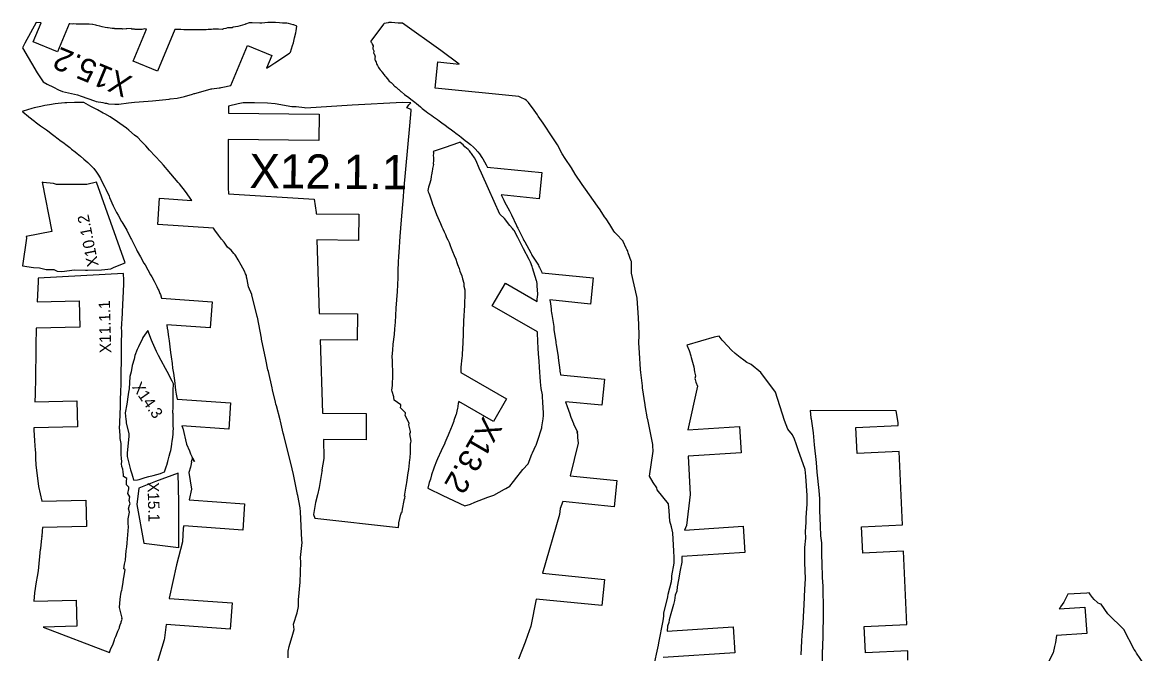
# Model space of a CAD drawing. Extents: x 0 to 419, y 0 to 250.
# Drawn here: x 220 to 417.1, y 139.2 to 250 of the extents above; entities that cross this region are included whole.
import ezdxf

# ---------------------------------------------------------------- set-up
doc = ezdxf.new("R2010")
doc.units = 0
doc.layers.add('PART', color=3, linetype='CONTINUOUS')
doc.layers.add('TEXT', color=2, linetype='CONTINUOUS')

msp = doc.modelspace()

# ---------------------------------------------------------------- linework, layer by layer
at = {"layer": 'PART', "color": 1}
for points in [[(267.316, 245.96), (267.456, 246.428), (267.652, 247.287), (267.873, 248.166), (267.942, 248.542), (268.061, 249.347), (267.546, 249.593), (267.417, 249.611), (266.599, 249.81), (266.33, 249.856), (265.547, 249.882), (265.026, 249.949), (264.32, 249.97), (263.528, 249.993), (262.989, 250), (261.931, 249.889), (261.59, 249.884), (260.242, 249.93), (260.155, 249.933), (259.702, 249.961), (259.034, 249.707), (258.991, 249.687), (258.943, 249.665), (257.744, 249.296), (256.895, 249.157), (256.732, 249.081), (255.891, 249.04), (255.639, 248.925), (255.2, 248.867), (254.954, 248.77), (254.331, 248.831), (253.763, 248.831), (253.377, 248.8), (253.129, 248.743), (252.524, 248.761), (252.193, 248.729), (251.603, 248.701), (251.036, 248.7), (250.304, 248.699), (249.742, 248.692), (249.23, 248.704), (248.706, 248.722), (248.24, 248.689), (247.737, 248.772), (246.995, 248.785), (246.669, 248.768), (243.633, 241.477), (239.387, 243.245), (241.713, 248.833), (241.593, 248.827), (241.435, 248.881), (240.961, 248.762), (240.569, 248.761), (240.397, 248.788), (239.723, 248.795), (239.595, 248.847), (239.165, 248.857), (239.043, 248.959), (238.283, 248.871), (238.17, 248.886), (237.549, 248.842), (237.437, 248.874), (237.352, 248.895), (236.901, 248.901), (236.22, 248.893), (236.154, 248.912), (236.108, 248.929), (235.698, 248.95), (234.995, 249.045), (234.945, 249.061), (234.886, 249.088), (234.484, 249.145), (233.934, 249.26), (233.546, 249.335), (233.03, 249.448), (233.02, 249.451), (232.831, 249.541), (232.298, 249.644), (232.267, 249.64), (231.654, 249.732), (231.575, 249.723), (231.002, 249.73), (230.884, 249.723), (230.334, 249.733), (230.173, 249.718), (229.572, 249.677), (229.373, 249.711), (228.926, 249.74), (228.675, 249.726), (228.268, 249.751), (228.157, 249.755), (226.116, 244.854), (221.87, 246.622), (223.261, 249.962), (222.381, 250), (220.415, 246.362), (220, 245.575), (222.584, 241.197), (223.604, 239.582), (224.295, 239.177), (225.453, 238.639), (226.285, 238.223), (226.993, 237.902), (229.648, 237.295), (230.282, 237.094), (232.632, 236.277), (232.92, 236.169), (233.235, 236.09), (233.698, 236.007), (234.049, 235.95), (234.506, 235.871), (234.708, 235.84), (235.036, 235.753), (236.157, 235.669), (236.609, 235.68), (236.89, 235.702), (238.58, 235.911), (239.642, 236.023), (242.02, 236.207), (242.783, 236.274), (245.675, 236.586), (245.878, 236.609), (247.118, 236.722), (248.352, 237.045), (249.756, 237.41), (250.069, 237.541), (250.096, 237.549), (250.126, 237.558), (250.158, 237.567), (252.879, 238.319), (253.028, 238.357), (253.182, 238.39), (254.429, 238.54), (254.61, 238.57), (254.799, 238.605), (255.068, 238.664), (256.52, 238.947), (259.44, 245.961), (263.687, 244.193), (262.768, 241.987), (263.335, 242.363), (264.229, 242.915), (264.665, 243.216), (265.625, 243.842), (266.785, 244.642), (266.829, 244.677), (266.962, 244.77)], [(285.894, 162.12), (285.928, 162.314), (286.298, 163.794), (286.326, 163.901), (286.354, 164.041), (286.449, 164.093), (286.493, 164.251), (286.566, 164.718), (286.857, 166.226), (286.882, 166.35), (286.952, 166.635), (287.006, 166.942), (286.915, 166.995), (287.186, 168.701), (287.269, 169.006), (287.298, 169.389), (287.573, 171.048), (287.634, 171.358), (287.662, 171.633), (287.857, 173.386), (287.895, 173.64), (287.933, 174.023), (287.95, 174.282), (287.981, 175.729), (287.986, 176.07), (288.042, 176.353), (288.097, 176.601), (287.863, 177.882), (287.95, 178.164), (287.992, 178.291), (287.665, 179.499), (287.745, 179.793), (287.009, 181.09), (287.097, 181.459), (287.105, 181.605), (286.235, 182.463), (286.264, 182.784), (286.298, 182.981), (285.094, 183.78), (285.084, 183.921), (285.073, 184.186), (285.043, 184.401), (284.729, 185.315), (284.711, 185.54), (284.826, 186.36), (284.819, 186.621), (284.798, 186.939), (284.859, 187.665), (284.866, 188.156), (284.875, 189.253), (284.811, 189.677), (284.79, 190.72), (284.769, 191.445), (284.872, 192.59), (284.935, 193.601), (285.14, 195.303), (285.194, 196.319), (285.325, 197.493), (285.391, 198.662), (285.434, 199.926), (285.589, 201.398), (285.692, 202.834), (285.747, 204.029), (285.779, 205.271), (285.807, 206.461), (285.878, 208.036), (285.895, 208.958), (286.035, 210.581), (286.102, 211.588), (286.134, 212.474), (286.367, 215.436), (286.717, 219.416), (286.767, 220.499), (287.875, 231.872), (288.093, 234.558), (288.097, 234.742), (287.314, 235.011), (287.65, 235.537), (288.032, 235.898), (286.555, 236), (277.736, 235.48), (269.647, 235.003), (269.371, 235.034), (267.91, 235.191), (267.165, 235.219), (264.286, 235.729), (262.906, 235.842), (260.616, 235.923), (258.645, 235.891), (257.791, 235.757), (256.063, 235.316), (256.059, 234.082), (271.966, 233.941), (271.925, 229.341), (256.046, 229.482), (256.026, 222.772), (256, 221.259), (256.011, 221.042), (256.08, 219.981), (271.1, 219.043), (271.42, 216.692), (271.427, 216.476), (278.9, 216.41), (278.859, 211.81), (271.575, 211.875), (271.988, 199.001), (278.663, 198.942), (278.622, 194.342), (272.136, 194.4), (272.55, 181.527), (280.22, 181.459), (280.179, 176.859), (272.697, 176.925), (272.804, 173.611), (272.786, 173.569), (272.461, 171.596), (272.466, 171.428), (272.414, 171.307), (271.992, 168.516), (271.695, 167.207), (271.346, 165.831), (270.985, 163.767), (271.201, 163.095), (285.835, 161.479)], [(296.491, 228.95), (296.4, 228.923), (294.028, 228.102), (291.952, 227.413), (291.951, 227.402), (291.999, 227.227), (291.997, 227.012), (291.953, 226.704), (291.997, 226.333), (291.965, 226.044), (291.988, 225.748), (291.95, 225.3), (291.981, 225.093), (291.792, 224.426), (291.806, 224.261), (291.743, 223.958), (291.643, 223.277), (291.578, 223.062), (291.498, 222.418), (291.462, 222.254), (291.375, 221.853), (291.097, 221.141), (291, 220.575), (291.086, 220.329), (291.174, 220.091), (291.286, 219.771), (291.591, 218.932), (291.717, 218.554), (291.84, 218.174), (292.089, 217.45), (292.547, 216.327), (292.742, 215.826), (293, 215.269), (293.193, 214.789), (293.458, 214.209), (293.643, 213.83), (293.864, 213.296), (294.076, 212.852), (294.283, 212.331), (294.496, 211.899), (294.721, 211.407), (294.908, 210.92), (295.082, 210.448), (295.336, 209.871), (295.633, 209.163), (295.896, 208.509), (296.107, 207.92), (296.224, 207.576), (296.489, 206.899), (296.62, 206.41), (296.951, 205.577), (297.053, 205.075), (297.302, 204.307), (297.33, 203.768), (297.474, 203.166), (297.456, 202.606), (297.465, 201.795), (297.412, 201.217), (297.4, 200.228), (297.355, 199.671), (297.28, 198.401), (297.258, 197.902), (297.245, 197.383), (297.192, 195.976), (297.186, 195.725), (297.168, 195.353), (297.155, 193.887), (297.127, 193.578), (297.086, 193.134), (296.994, 191.545), (296.964, 191.222), (296.802, 189.557), (296.791, 189.246), (296.78, 188.996), (296.762, 188.667), (304.789, 184.029), (302.487, 180.046), (296.411, 183.557), (296.398, 183.409), (296.324, 183.203), (296.174, 182.264), (296.137, 182.172), (295.939, 181.29), (295.898, 181.199), (295.583, 180.217), (295.542, 180.122), (295.141, 179.044), (295.101, 178.956), (294.587, 177.661), (294.555, 177.588), (294.528, 177.527), (293.976, 176.322), (293.954, 176.273), (293.355, 174.934), (293.343, 174.909), (293.334, 174.89), (292.696, 173.505), (292.694, 173.499), (292.692, 173.494), (292.512, 173.1), (292.136, 172.079), (292.063, 171.85), (291.669, 170.713), (291.451, 169.971), (291.243, 169.348), (291, 168.364), (293.649, 167.108), (297.51, 165.261), (298.452, 165.594), (299.245, 165.94), (301.506, 166.772), (302.539, 167.166), (304.428, 168.19), (304.673, 168.301), (305.358, 168.71), (306.005, 169.56), (306.605, 170.304), (307.216, 171.097), (307.624, 171.652), (308.557, 172.648), (309.235, 174.333), (309.329, 174.579), (309.94, 175.877), (309.954, 175.908), (310.079, 176.253), (310.205, 176.622), (310.943, 178.939), (310.973, 179.041), (310.985, 179.108), (311.181, 180.528), (311.249, 181.115), (311.275, 181.406), (311.269, 181.54), (311.167, 183.424), (311.092, 184.407), (311.065, 184.759), (310.873, 185.854), (310.716, 187), (310.562, 189.581), (310.496, 190.607), (310.403, 191.903), (310.306, 192.905), (310.246, 194.106), (310.231, 195.574), (310.227, 195.749), (302.278, 200.343), (304.579, 204.326), (310.147, 201.108), (310.172, 201.491), (310.291, 202.321), (310.297, 202.368), (310.292, 202.435), (310.172, 203.761), (310.126, 204.208), (310.075, 204.615), (310.056, 204.696), (309.356, 206.976), (309.266, 207.236), (308.958, 207.965), (308.734, 208.46), (307.75, 210.321), (306.84, 212.194), (306.793, 212.283), (306.095, 213.509), (306.039, 213.595), (305.837, 213.862), (305.37, 214.429), (304.422, 215.646), (304.421, 215.648), (304.418, 215.654), (304.412, 215.659), (303.63, 216.391), (301.639, 220.861), (300.398, 223.595), (300.006, 224.479), (299.466, 225.75), (299.203, 226.258), (298.748, 226.865), (298.651, 227.019), (298.547, 227.169), (298.429, 227.324), (298.282, 227.5), (298.055, 227.727), (297.503, 228.221), (297.16, 228.567), (296.684, 228.95), (296.648, 229)], [(232.965, 222), (231.26, 221.607), (228.061, 221.621), (225.941, 221.597), (225.408, 221.79), (223.627, 221.973), (223.418, 222), (225.133, 213.373), (220.621, 212.476), (220.677, 212.196), (220, 207.326), (221.934, 207.068), (222.971, 206.989), (224.121, 206.708), (225.493, 206.681), (226.1, 206.429), (226.898, 206.325), (229.1, 206.657), (231.012, 206.611), (231.405, 206.601), (233.856, 206.644), (234.448, 206.713), (235.484, 206.824), (236.037, 207.092), (237.993, 207.868)], [(235.361, 139.905), (235.494, 140.278), (235.817, 140.916), (236.005, 141.427), (236.098, 141.763), (236.178, 141.998), (236.33, 142.388), (236.438, 142.663), (236.698, 143.318), (236.97, 143.907), (237.008, 144.086), (237.102, 144.433), (237.267, 144.822), (237.297, 144.922), (237.43, 145.434), (237.421, 145.565), (237.429, 145.587), (236.994, 147.442), (237.079, 148.895), (237.14, 149.335), (237.243, 149.812), (237.301, 150.066), (237.356, 150.4), (237.386, 150.418), (237.477, 150.797), (237.613, 151.909), (237.692, 152.406), (237.741, 152.7), (237.883, 153.379), (237.987, 154.106), (237.767, 154.226), (237.868, 155.03), (238.038, 155.737), (238.075, 156.621), (238.178, 157.404), (238.292, 158.108), (238.336, 158.733), (238.4, 159.554), (238.467, 160.121), (238.523, 160.974), (238.542, 161.551), (238.534, 162.23), (238.52, 162.974), (238.622, 163.596), (238.725, 164.142), (238.592, 164.753), (238.76, 165.367), (238.84, 165.643), (238.665, 166.215), (238.814, 166.846), (238.443, 167.451), (238.606, 168.243), (238.613, 168.555), (238.192, 168.943), (238.23, 169.626), (238.289, 170.043), (237.716, 170.397), (237.684, 170.694), (237.644, 171.253), (237.565, 171.707), (237.397, 172.146), (237.343, 172.632), (237.386, 173.034), (237.351, 173.585), (237.286, 174.259), (237.304, 174.618), (237.284, 175.645), (237.271, 176.196), (237.112, 177.061), (237.084, 177.584), (236.994, 179.039), (237.027, 179.617), (237.086, 181.609), (237.157, 182.42), (237.195, 184.349), (237.237, 184.878), (237.287, 187.043), (237.291, 189.381), (237.33, 189.924), (237.351, 190.453), (237.356, 190.893), (237.343, 193.039), (237.339, 193.413), (237.372, 196.075), (237.369, 196.294), (237.514, 199.007), (237.519, 199.166), (237.52, 199.306), (237.741, 204.134), (237.749, 204.271), (237.757, 204.938), (237.714, 205.889), (237.707, 206), (222.73, 205.178), (222.752, 204.574), (222.584, 201.013), (229.943, 201.19), (230.054, 196.592), (222.376, 196.407), (222.373, 196.23), (222.34, 193.558), (222.343, 192.935), (222.357, 190.847), (222.356, 190.855), (222.353, 190.752), (222.293, 189.605), (222.288, 187.225), (222.246, 185.391), (222.203, 184.836), (222.178, 183.53), (229.522, 183.706), (229.633, 179.107), (222.007, 178.924), (222, 178.621), (222.11, 176.693), (222.246, 175.061), (222.304, 174.6), (222.302, 173.574), (222.344, 172.438), (222.811, 168.648), (223.394, 166.085), (231.081, 166.27), (231.191, 161.671), (223.528, 161.487), (223.523, 161.423), (223.466, 160.963), (223.377, 159.844), (223.396, 159.873), (223.336, 159.575), (223.128, 157.883), (223.163, 157.671), (223.102, 157.671), (222.744, 153.893), (222.569, 152.89), (222.374, 151.976), (222.123, 150.05), (222, 148.578), (229.411, 148.755), (229.522, 144.157), (223.631, 144.015), (235.225, 139.557)], [(240.126, 169.853), (240.453, 169.916), (241.49, 170.236), (242.127, 170.414), (242.875, 170.605), (244.185, 170.936), (244.315, 170.994), (244.861, 171.237), (244.99, 171.574), (245.004, 171.607), (245.231, 172.286), (245.273, 172.381), (245.432, 173.075), (245.442, 173.141), (245.49, 173.254), (245.702, 173.983), (245.845, 174.613), (245.988, 174.947), (246.075, 175.598), (246.149, 176.152), (246.237, 176.607), (246.298, 176.883), (246.352, 177.327), (246.395, 177.831), (246.403, 178.437), (246.427, 178.686), (246.396, 179.366), (246.403, 179.548), (246.42, 180.311), (246.407, 180.514), (246.365, 181.427), (246.352, 181.604), (246.403, 182.621), (246.404, 182.772), (246.395, 183.96), (246.39, 184.089), (246.406, 185.419), (246.405, 185.487), (246.427, 186.687), (246.259, 187.029), (246.218, 187.107), (245.343, 188.794), (245.031, 189.358), (244.283, 190.743), (243.834, 191.627), (243.484, 192.349), (242.787, 193.927), (242.622, 194.336), (241.944, 196), (241.101, 194.807), (241.028, 194.613), (240.316, 193.173), (240.103, 192.689), (239.698, 191.638), (239.545, 190.984), (239.205, 189.896), (239.028, 188.741), (238.83, 187.931), (238.705, 185.809), (238.594, 185.225), (238.517, 184.783), (238.28, 183.1), (238.007, 181.603), (238.005, 181.588), (238, 181.555), (238.116, 180.402), (238.134, 180.129), (238.166, 179.774), (238.626, 177.926), (238.654, 177.475), (238.467, 175.676), (238.348, 174.572), (238.31, 173.922), (238.925, 171.583), (239.084, 171.047), (239.299, 170.283), (239.394, 170.017), (239.491, 169.755)], [(241.261, 158.757), (245.9, 158.146), (247.298, 157.998), (247.378, 157.936), (247.378, 165.918), (247.239, 171), (243.319, 169.542), (240.366, 168.373), (240, 165.486)]]:
    msp.add_lwpolyline(points, close=True, dxfattribs=at)
for points in [[(330.507, 136.881), (331.413, 140.834), (331.456, 141.251), (332.196, 145.11), (332.312, 145.935), (332.352, 146.451), (333.044, 149.307), (333.112, 149.797), (333.677, 152.013), (333.728, 152.536), (333.761, 152.993), (334.121, 155.207), (334.148, 156.272), (334.084, 157.358), (333.934, 160.545), (333.693, 161.567), (333.373, 162.561), (333.298, 164.424), (333.138, 165.626), (331.18, 168.105), (331.107, 168.444), (330.459, 169.361), (329.81, 170.459), (330.449, 174.839), (330.416, 175.816), (330.402, 175.953), (330.393, 176.026), (330.003, 178.043), (329.518, 180.402), (329.506, 180.509), (329.089, 182.843), (329.075, 182.999), (328.604, 185.944), (328.576, 186.31), (328.298, 188.644), (328.263, 189.168), (328.105, 192.109), (327.982, 193.833), (328.003, 195.196), (327.955, 196.975), (327.923, 198.212), (327.682, 201.657), (327.624, 201.945), (327.62, 201.964), (327.616, 201.984), (326.691, 206.03), (326.662, 206.154), (326.661, 206.36), (326.66, 206.525), (326.653, 208.086), (326.652, 208.129), (326.639, 208.172), (326.108, 209.63), (326.035, 209.836), (325.954, 210.031), (325.868, 210.232), (325.766, 210.463), (325.221, 211.617), (325.194, 211.671), (325.139, 211.732), (324.042, 212.891), (323.856, 213.071), (323.728, 213.189), (323.584, 213.423), (322.862, 214.593), (322.215, 215.585), (321.97, 215.96), (321.162, 217.163), (320.727, 217.807), (320.04, 218.818), (318.624, 220.796), (318.026, 221.626), (316.809, 223.44), (316.153, 224.507), (315.046, 226.145), (314.551, 226.964), (313.697, 228.567), (312.894, 229.808), (311.178, 232.372), (310.311, 233.595), (310.191, 233.821), (309.644, 234.636), (308.632, 235.98), (308.301, 236.352), (308.037, 236.486), (307.28, 236.855), (306.923, 237.027), (292.269, 238.497), (292.728, 243.074), (296.516, 242.694), (293.26, 245.069), (286.564, 249.88), (286.443, 249.885), (285.785, 249.86), (284.644, 249.996), (284.466, 250), (284.197, 249.974), (284.029, 249.94), (283.377, 249.805), (283.344, 249.823), (283.246, 249.697), (281, 246.731), (281.009, 246.717), (281.041, 246.602), (281.073, 246.557), (281.104, 246.512), (281.234, 246.282), (281.27, 246.189), (281.396, 245.901), (281.451, 245.791), (281.391, 245.611), (281.361, 245.394), (281.525, 245.034), (281.52, 244.887), (281.499, 244.697), (281.517, 244.632), (281.693, 244.225), (281.741, 244.106), (281.775, 244.014), (281.729, 243.727), (281.711, 243.54), (281.741, 243.474), (281.818, 243.344), (281.844, 243.231), (281.921, 243.069), (281.99, 242.826), (282.03, 242.765), (282.069, 242.624), (282.188, 242.477), (282.303, 242.233), (282.331, 242.162), (282.374, 242.099), (282.499, 241.914), (282.651, 241.708), (282.694, 241.65), (282.858, 241.447), (282.903, 241.392), (282.983, 241.287), (283.129, 241.097), (283.314, 240.865), (283.366, 240.803), (283.479, 240.657), (283.628, 240.446), (283.852, 240.195), (283.912, 240.127), (284.075, 239.93), (284.237, 239.733), (284.55, 239.47), (284.618, 239.396), (284.835, 239.231), (284.965, 239.099), (284.988, 238.99), (285.117, 238.875), (285.245, 238.775), (285.252, 238.773), (285.255, 238.77), (285.467, 238.634), (285.829, 238.32), (285.918, 238.246), (286.036, 238.142), (286.295, 237.903), (286.381, 237.834), (286.939, 237.394), (287.681, 236.83), (287.994, 236.586), (288.72, 236.024), (289.028, 235.78), (289.698, 235.186), (289.992, 234.938), (290.684, 234.388), (290.99, 234.177), (291.695, 233.687), (291.996, 233.478), (292.689, 232.995), (292.98, 232.773), (293.662, 232.26), (293.952, 232.042), (294.639, 231.543), (294.924, 231.333), (295.602, 230.823), (295.878, 230.613), (296.556, 230.107), (296.826, 229.902), (297.558, 229.335), (297.954, 229.002), (298.466, 228.591), (298.993, 228.117), (299.271, 227.85), (299.776, 227.305), (300.029, 226.976), (300.457, 226.346), (300.612, 226.081), (301.194, 225.068), (301.384, 224.706), (301.417, 224.646), (310.941, 223.69), (310.482, 219.113), (303.837, 219.78), (304.294, 218.853), (304.434, 218.579), (305.298, 216.985), (305.501, 216.619), (305.669, 216.255), (306.552, 214.414), (306.674, 214.148), (306.757, 213.966), (307.709, 212.055), (307.837, 211.797), (307.984, 211.525), (309.019, 209.625), (309.131, 209.417), (309.245, 209.195), (310.364, 207.435), (310.46, 207.245), (310.558, 207.031), (310.833, 206.475), (310.886, 206.339), (310.986, 206.129), (319.951, 205.229), (319.491, 200.652), (312.353, 201.368), (312.36, 201.311), (312.459, 200.726), (312.598, 199.764), (312.627, 199.477), (312.685, 199.126), (312.715, 198.797), (313.058, 196.695), (313.08, 196.449), (313.097, 196.212), (313.424, 194.043), (313.446, 193.782), (313.461, 193.584), (313.809, 191.39), (313.824, 191.208), (314.133, 189.049), (314.138, 188.917), (314.142, 188.812), (314.167, 188.682), (314.221, 188.247), (321.932, 187.474), (321.473, 182.897), (315.126, 183.533), (315.427, 182.686), (315.892, 181.405), (315.978, 181.001), (316.041, 180.83), (316.49, 179.728), (316.535, 179.635), (317.212, 178.213), (317.133, 178.343), (317.081, 178.233), (317.233, 177.828), (317.189, 177.632), (317.234, 177.25), (317.361, 176.275), (315.959, 170.516), (324.105, 169.699), (323.646, 165.122), (314.619, 166.028), (314.175, 164.819), (314.047, 163.732), (311.087, 153.448), (321.919, 152.362), (321.46, 147.784), (309.983, 148.936), (309.061, 144.184), (308.466, 142.548), (308.024, 141.383), (306.882, 138.41)], [(266.541, 138.659), (266.56, 139.783), (266.736, 140.63), (267.334, 142.754), (267.562, 143.591), (267.495, 144.536), (268.1, 146.52), (268.348, 147.601), (268.342, 148.801), (268.64, 151.905), (268.781, 155.401), (268.69, 156.195), (269.001, 158.86), (268.907, 159.233), (268.696, 164.219), (268.623, 164.943), (268.252, 167.115), (268.182, 167.254), (267.489, 170.769), (267.224, 171.79), (267.116, 172.314), (266.435, 175.005), (265.761, 177.666), (265.681, 178.008), (265.173, 180.107), (265.111, 180.327), (264.467, 182.825), (264.391, 183.091), (264.293, 183.432), (263.803, 185.63), (263.708, 185.978), (263.076, 188.827), (262.994, 189.124), (262.597, 190.928), (261.889, 194.463), (261.844, 194.641), (261.135, 198.349), (261.126, 198.384), (261.111, 198.439), (260.162, 202.289), (260.152, 202.326), (259.601, 203.637), (259.376, 204.922), (259.266, 205.383), (259.215, 205.661), (259.088, 205.913), (258.873, 206.429), (258.313, 207.48), (257.757, 208.375), (257.386, 209.102), (257.262, 209.288), (257.043, 209.486), (256.529, 210.107), (255.91, 210.614), (255.296, 211.473), (254.876, 212.027), (254.343, 212.695), (253.674, 213.617), (253.44, 213.93), (243.679, 214.616), (244.002, 219.204), (249.672, 218.806), (249.666, 218.813), (248.578, 220.398), (247.492, 221.699), (247.397, 221.808), (247.285, 221.939), (245.354, 224.238), (245.074, 224.566), (244.719, 224.976), (244.258, 225.497), (242.263, 227.633), (241.61, 228.356), (240.767, 229.217), (240.184, 229.84), (239.602, 230.257), (238.609, 231.136), (238.209, 231.448), (237.054, 232.314), (236.646, 232.6), (235.38, 233.478), (234.406, 234.01), (234.141, 234.126), (233.122, 234.686), (231.995, 235.296), (230.752, 235.963), (230.742, 235.968), (230.681, 236), (229.28, 235.985), (229.123, 235.99), (227.777, 235.925), (227.435, 235.922), (226.265, 235.8), (225.707, 235.76), (224.748, 235.591), (223.925, 235.474), (223.219, 235.292), (222.064, 235.041), (221.66, 234.905), (220.097, 234.439), (220.075, 234.43), (220, 234.401), (220.043, 234.359), (220.044, 234.359), (220.048, 234.356), (221.056, 233.505), (221.126, 233.449), (222.096, 232.687), (222.216, 232.584), (223.154, 231.913), (223.326, 231.793), (224.224, 231.176), (224.431, 231.029), (225.255, 230.388), (225.493, 230.202), (226.264, 229.589), (226.538, 229.376), (227.277, 228.817), (227.582, 228.585), (228.264, 228.069), (228.594, 227.81), (229.217, 227.325), (229.575, 227.043), (230.14, 226.591), (230.748, 226.061), (231.455, 225.456), (231.918, 224.987), (232.469, 224.432), (232.949, 223.758), (233.313, 223.261), (233.653, 222.629), (233.922, 222.153), (234.402, 221.151), (234.585, 220.78), (235.152, 219.567), (235.266, 219.318), (235.903, 217.867), (235.948, 217.763), (236.474, 216.715), (236.747, 216.232), (236.758, 216.211), (237.358, 215.116), (237.389, 215.062), (238.253, 213.605), (238.982, 212.147), (239.071, 211.976), (239.601, 210.907), (239.958, 210.178), (240.088, 209.934), (240.644, 208.901), (241.277, 207.807), (241.46, 207.493), (241.943, 206.66), (242.433, 205.774), (242.666, 205.431), (243.071, 204.681), (243.492, 203.832), (243.558, 203.708), (243.789, 203.172), (243.861, 203.029), (244.083, 202.471), (244.156, 202.314), (244.37, 201.667), (253.198, 201.046), (252.876, 196.457), (245.283, 196.991), (245.366, 196.355), (245.388, 196.243), (245.553, 194.902), (245.692, 194.185), (245.813, 193.161), (245.917, 192.173), (246.063, 191.369), (246.192, 190.251), (246.28, 189.403), (246.445, 188.532), (246.543, 187.668), (246.696, 186.785), (246.74, 186.089), (246.779, 185.536), (246.933, 184.855), (247.065, 183.996), (247.069, 183.965), (256.456, 183.305), (256.133, 178.716), (247.889, 179.296), (248.021, 179.01), (248.044, 178.951), (248.064, 178.901), (248.749, 176.077), (249.229, 174.889), (249.455, 174.381), (249.795, 173.716), (250.136, 173.053), (249.694, 173.733), (249.757, 173.611), (249.556, 172.974), (249.578, 172.927), (249.447, 172.074), (249.124, 171.125), (249.598, 168.176), (249.2, 166.303), (258.902, 165.621), (258.579, 161.032), (248.237, 161.759), (248.154, 161.368), (248.031, 158.992), (246.995, 154.906), (245.676, 149.077), (245.672, 149.039), (256.713, 148.263), (256.39, 143.674), (245.149, 144.464), (244.884, 142.15), (244.816, 141.789), (241.938, 132.365)], [(356.366, 139.152), (356.536, 141.609), (356.581, 142.531), (356.738, 144.696), (356.842, 146.902), (356.895, 147.923), (357.066, 150.649), (357.106, 151.543), (357.171, 152.564), (357.051, 155.276), (357.027, 157.944), (357.193, 159.587), (357.175, 160.792), (357.271, 162.35), (357.268, 163.243), (357.405, 164.793), (357.439, 165.59), (357.447, 166.147), (357.421, 167.091), (357.233, 170.456), (357.077, 171.667), (355.857, 175.08), (355.527, 176.142), (355.206, 176.967), (354.882, 177.692), (354.047, 178.725), (353.457, 180.232), (351.905, 185.187), (349.313, 188.667), (347.63, 190.064), (347.409, 190.177), (346.902, 190.419), (346.334, 190.784), (345.681, 191.289), (344.828, 191.999), (344.19, 192.565), (343.474, 193.293), (342.672, 194.201), (342.533, 194.33), (342.024, 195), (341.158, 194.843), (336.346, 193.446), (336.748, 192.514), (337.052, 191.595), (337.067, 191.508), (337.1, 191.26), (337.567, 189.646), (337.708, 188.783), (337.89, 188.072), (337.87, 188.006), (337.763, 187.596), (337.8, 187.398), (337.94, 186.967), (338.265, 186.231), (336.555, 178.574), (345.581, 179.17), (345.884, 174.58), (336.602, 173.967), (336.926, 167.285), (336.299, 161.818), (335.968, 161.029), (346.224, 161.706), (346.527, 157.116), (335.506, 156.388), (335.482, 155.42), (335.222, 154.016), (334.887, 152.315), (334.665, 151.102), (334.587, 150.31), (334.351, 149.6), (334.193, 148.67), (334.05, 147.992), (333.585, 146.37), (333.294, 145.298), (333.212, 144.814), (333.009, 144.188), (332.93, 143.321), (344.477, 144.083), (344.78, 139.493), (332.222, 138.664)], [(375.08, 138.195), (375.09, 139.423), (375.107, 139.782), (375.103, 139.877), (367.684, 139.515), (367.459, 144.11), (374.903, 144.473), (374.344, 157.33), (367.189, 156.981), (366.965, 161.575), (374.144, 161.925), (373.584, 174.782), (366.181, 174.421), (365.957, 179.016), (373.384, 179.378), (373.361, 179.907), (373.049, 181.929), (358, 182), (358.1, 180.698), (358.12, 180.548), (358.477, 178.044), (358.696, 175.944), (358.996, 172.879), (359.119, 171.153), (359.49, 167.942), (359.598, 166.48), (359.602, 164.477), (359.743, 161.783), (359.776, 160.009), (359.93, 158.779), (359.971, 156.536), (360.013, 155.299), (360.094, 152.685), (360.159, 151.963), (360.183, 151.182), (360.243, 146.858), (360.243, 146.339), (360.238, 145.849), (360.111, 140.134), (360.1, 139.964), (360.1, 139.833), (360.086, 137.784)], [(417.06, 136.66), (415.151, 139.447), (414.975, 139.777), (414.706, 140.109), (412.907, 143.61), (410.138, 146.336), (408.927, 148.065), (408.692, 148.078), (408.433, 148.202), (408.243, 148.374), (407.743, 148.862), (407.446, 149.208), (407.09, 149.652), (406.814, 150), (406.453, 149.993), (403.132, 149.79), (402.403, 148.414), (401.819, 147.599), (401.737, 147.429), (401.617, 147.27), (401.607, 147.206), (406.106, 147.508), (406.415, 142.918), (401.114, 142.562), (401.108, 142.544), (400.92, 141.322), (400.787, 140.609), (400.523, 139.513), (399.736, 137.913)]]:
    msp.add_lwpolyline(points, dxfattribs=at)

# ---------------------------------------------------------------- texts
at = {"layer": 'TEXT'}
for s, height, rotation, p in [('X15.2', 4, 157.394, (239.44, 240.436)), ('X12.1.1', 6, -0.508277, (259.723, 220.982)), ('X10.1.2', 2, 101.244, (233.348, 207.411)), ('X11.1.1', 2, 91.3758, (235.544, 192.076)), ('X14.3', 2, 304.921, (239.106, 186.107)), ('X13.2', 4, 239.977, (300.746, 181.123)), ('X15.1', 2, 271.284, (241.9, 169.397))]:
    msp.add_text(s, height=height, rotation=rotation, dxfattribs=at).set_placement(p)

doc.saveas('drawing.dxf')
